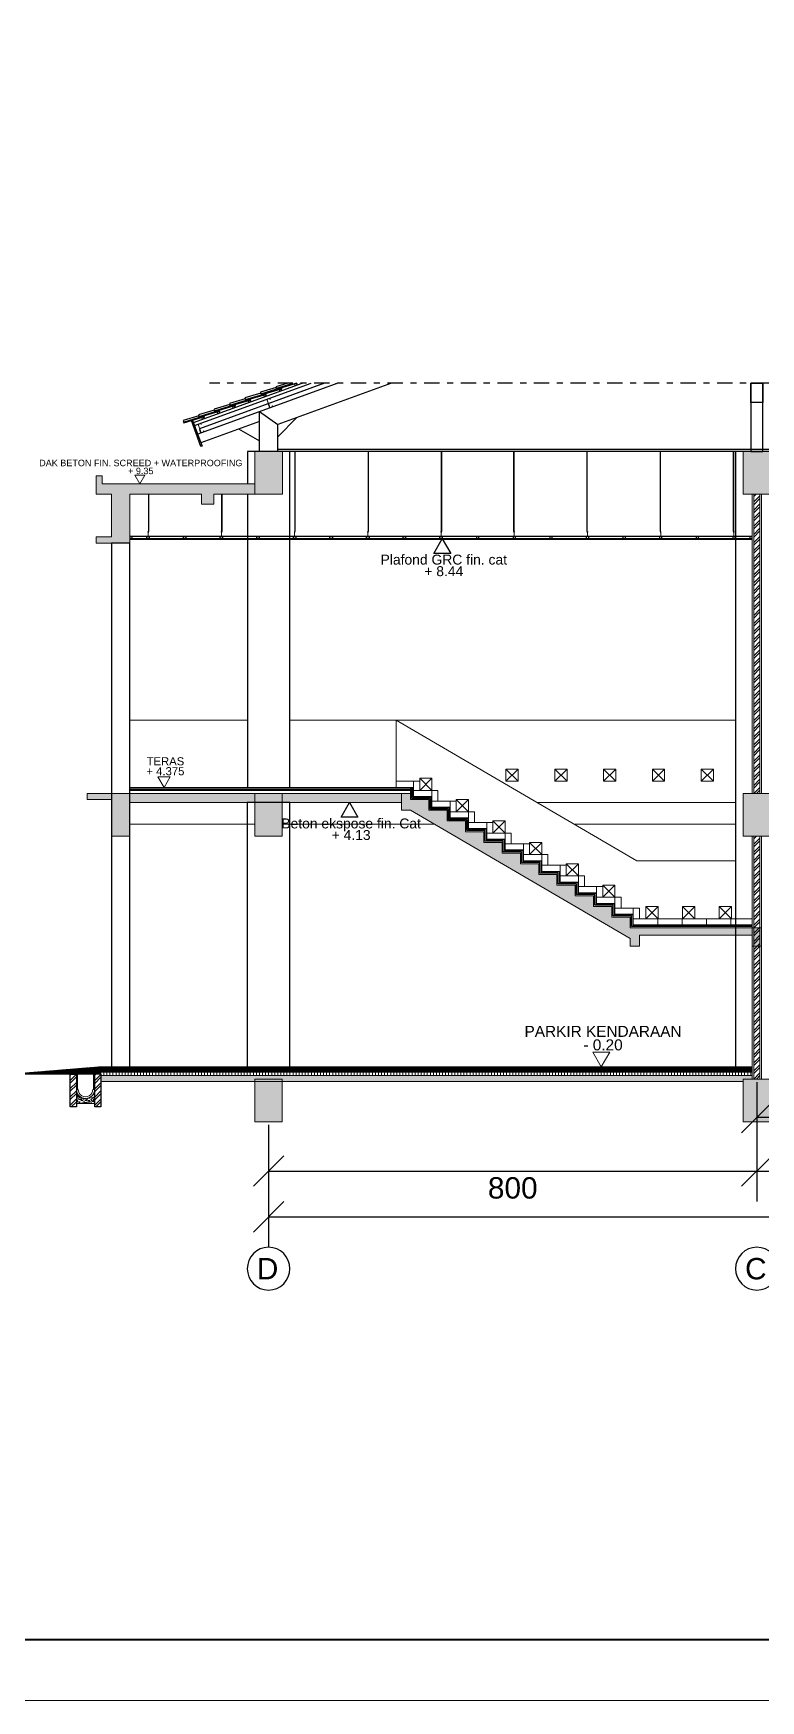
# Model space of a CAD drawing. Header units: inches. Extents: x 249 to 1192, y -18 to 440.
# Drawn here: x 691.68 to 703.59, y 170.49 to 197.79 of the extents above; entities that cross this region are included whole.
import ezdxf
from ezdxf.enums import TextEntityAlignment as Align

# ---------------------------------------------------------------- set-up
doc = ezdxf.new("R2010")
doc.units = ezdxf.units.IN
doc.header["$MEASUREMENT"] = 0
doc.linetypes.add('DASHDOT2', pattern=[0.5, 0.25, -0.125, 0, -0.125])
for name, color, linetype, lineweight in [('ARSIR BETON', 8, 'Continuous', 0), ('ARSIR KERAMIK', 66, 'Continuous', 25), ('ARSIR WARNA', 66, 'Continuous', 0), ('BALOK', 3, 'Continuous', 20), ('BESI', 201, 'Continuous', 0), ('DIMENSI', 85, 'Continuous', 20), ('DINDING', 6, 'Continuous', 0), ('DINDING2', 137, 'Continuous', 20), ('GRS KOP', 1, 'Continuous', 40), ('KOP', 7, 'Continuous', 20), ('LANTAI', 135, 'Continuous', 9), ('TEXT (KET. RUANG)', 7, 'Continuous', 5), ('TEXT (KETERANGAN)', 7, 'Continuous', 25)]:
    doc.layers.add(name, color=color, linetype=linetype, lineweight=lineweight)
for name, color, linetype in [('ARSIR DINDING', 64, 'Continuous'), ('ATAP', 123, 'Continuous'), ('KOLOM', 5, 'Continuous'), ('KUDA-KUDA', 165, 'Continuous'), ('PLAFOND', 42, 'Continuous'), ('SALURAN', 117, 'Continuous')]:
    doc.layers.add(name, color=color, linetype=linetype)
doc.styles.add('ARIAL', font='arial.ttf')
doc.styles.add('S', font='SIMPLEX', dxfattribs={"width": 1.1})
doc.styles.get("Standard").update_dxf_attribs({"font": 'arial.ttf'})
doc.linetypes.add('BATTING', pattern='A,0.0001,-0.1,[134,ltypeshp.shx,S=0.1,R=0,X=-0.1,Y=0],-0.2,[134,ltypeshp.shx,S=0.1,R=180,X=0.1,Y=0],-0.1', length=0.4001)
doc.dimstyles.new('UK. GDG PERTEMUAN', dxfattribs={"dimtxt": 0.5, "dimasz": 0.5, "dimexe": 0.5, "dimexo": 0.05, "dimgap": 0.1, "dimtad": 2, "dimdec": 0, "dimlfac": 100, "dimzin": 0, "dimdsep": 46, "dimtxsty": 'Standard', "dimblk": 'OBLIQUE', "dimcen": 0.09, "dimclrd": 8, "dimclre": 256, "dimclrt": 256, "dimadec": 0, "dimazin": 0, "dimtfac": 1, "dimtdec": 0, "dimtofl": 0, "dimtmove": 0, "dimatfit": 3, "dimldrblk": 'OBLIQUE', "dimfxl": 0, "dimtolj": 1, "dimtzin": 0, "dimarcsym": 0})
pattern_1 = [(45, (-2077.79585, -1195.78683), (-0.067351921, 0.067351921), []), (45, (-2077.750945, -1195.78683), (-0.067351921, 0.067351921), [])]

# ---------------------------------------------------------------- blocks, each defined once
blk = doc.blocks.new('KOP-ARS')
at = {"layer": 'GRS KOP'}
blk.add_line((1, 1), (83, 1), dxfattribs=at)
at = {"layer": 'KOP'}
blk.add_lwpolyline([(0, 0), (84, 0), (84, 55), (0, 55)], close=True, dxfattribs=at)
for tag, height, p in [('SUKMA', 0.2, (78, 9.9)), ('1:100', 0.25, (81.3, 5.5)), ('1:100', 0.25, (81.3, 4.9)), ('1:100', 0.25, (81.3, 4.3)), ('AR-01', 0.35, (78.15, 2.7)), ('10', 0.35, (81.3, 2.7)), ('2012', 0.35, (81.3, 1.7))]:
    blk.add_attdef(tag, text='', height=height, dxfattribs=at).set_placement(p, align=Align.MIDDLE)
for p in [(73.7, 5.325), (73.7, 4.725), (73.7, 4.125)]:
    blk.add_attdef('-', p, '', height=0.35, dxfattribs=at)
blk = doc.blocks.new('_Oblique')
at = {"color": 0, "linetype": 'ByBlock', "lineweight": -2}
blk.add_line((-0.5, -0.5), (0.5, 0.5), dxfattribs=at)
blk = doc.blocks.new('*D268')
at = {"layer": 'DEFPOINTS', "color": 0}
for p in [(695.532, 179.967), (703.532, 179.967), (703.532, 179.16)]:
    blk.add_point(p, dxfattribs=at)
at = {"layer": 'DIMENSI', "lineweight": -2}
for p, q in [((695.532, 179.917), (695.532, 178.66)), ((703.532, 179.917), (703.532, 178.66))]:
    blk.add_line(p, q, dxfattribs=at)
at = {"layer": 'DIMENSI', "color": 8, "lineweight": -2}
blk.add_line((695.532, 179.16), (703.532, 179.16), dxfattribs=at)
at = {"layer": 'DIMENSI', "color": 8, "lineweight": -2, "xscale": 0.5, "yscale": 0.5, "zscale": 0.5, "rotation": 180}
blk.add_blockref('_Oblique', (695.532, 179.16), dxfattribs=at)
at = {"layer": 'DIMENSI', "color": 8, "lineweight": -2, "xscale": 0.5, "yscale": 0.5, "zscale": 0.5}
blk.add_blockref('_Oblique', (703.532, 179.16), dxfattribs=at)
at = {"layer": 'DIMENSI', "insert": (699.532, 178.882), "char_height": 0.35, "attachment_point": 5}
blk.add_mtext('\\A1;800', dxfattribs=at)
blk = doc.blocks.new('*D269')
at = {"layer": 'DEFPOINTS', "color": 0}
for p in [(703.532, 179.967), (711.532, 179.967), (711.532, 179.16)]:
    blk.add_point(p, dxfattribs=at)
at = {"layer": 'DIMENSI', "lineweight": -2}
for p, q in [((703.532, 179.917), (703.532, 178.66)), ((711.532, 179.917), (711.532, 178.66))]:
    blk.add_line(p, q, dxfattribs=at)
at = {"layer": 'DIMENSI', "color": 8, "lineweight": -2}
blk.add_line((703.532, 179.16), (711.532, 179.16), dxfattribs=at)
at = {"layer": 'DIMENSI', "color": 8, "lineweight": -2, "xscale": 0.5, "yscale": 0.5, "zscale": 0.5, "rotation": 180}
blk.add_blockref('_Oblique', (703.532, 179.16), dxfattribs=at)
at = {"layer": 'DIMENSI', "color": 8, "lineweight": -2, "xscale": 0.5, "yscale": 0.5, "zscale": 0.5}
blk.add_blockref('_Oblique', (711.532, 179.16), dxfattribs=at)
at = {"layer": 'DIMENSI', "insert": (707.532, 178.882), "char_height": 0.35, "attachment_point": 5}
blk.add_mtext('\\A1;800', dxfattribs=at)
blk = doc.blocks.new('*D267')
at = {"layer": 'DEFPOINTS', "color": 0}
for p in [(695.532, 179.967), (719.532, 179.967), (719.532, 178.412)]:
    blk.add_point(p, dxfattribs=at)
at = {"layer": 'DIMENSI', "lineweight": -2}
for p, q in [((695.532, 179.917), (695.532, 177.912)), ((719.532, 179.917), (719.532, 177.912))]:
    blk.add_line(p, q, dxfattribs=at)
at = {"layer": 'DIMENSI', "color": 8, "lineweight": -2}
blk.add_line((695.532, 178.412), (719.532, 178.412), dxfattribs=at)
at = {"layer": 'DIMENSI', "color": 8, "lineweight": -2, "xscale": 0.5, "yscale": 0.5, "zscale": 0.5, "rotation": 180}
blk.add_blockref('_Oblique', (695.532, 178.412), dxfattribs=at)
at = {"layer": 'DIMENSI', "color": 8, "lineweight": -2, "xscale": 0.5, "yscale": 0.5, "zscale": 0.5}
blk.add_blockref('_Oblique', (719.532, 178.412), dxfattribs=at)
at = {"layer": 'DIMENSI', "insert": (707.532, 178.133), "char_height": 0.35, "attachment_point": 5}
blk.add_mtext('\\A1;2400', dxfattribs=at)
blk = doc.blocks.new('NAV')
blk.add_circle((0, -0.4), 0.35)
at = {"style": 'S', "width": 0.75, "flags": 4}
blk.add_attdef('AV', text='', height=0.3, dxfattribs=at).set_placement((0, -0.4), align=Align.MIDDLE)
blk = doc.blocks.new('PEIL LANTAI')
at = {"color": 1}
blk.add_lwpolyline([(2106.659, 1042.576), (2106.797, 1042.337), (2106.935, 1042.576)], close=True, dxfattribs=at)
for tag, p in [('RUANG', (2106.826, 1042.775)), ('ELEVASI', (2106.826, 1042.553))]:
    blk.add_attdef(tag, text='', height=0.181).set_placement(p, align=Align.BOTTOM_CENTER)
blk = doc.blocks.new('B1')
at = {"layer": 'ARSIR BETON'}
blk.add_hatch(color=256, dxfattribs=at).paths.add_polyline_path([(364.645, 149.933), (364.195, 149.933), (364.195, 149.233), (364.645, 149.233)])
at = {"layer": 'BALOK'}
blk.add_lwpolyline([(364.195, 149.933), (364.645, 149.933), (364.645, 149.233), (364.195, 149.233)], close=True, dxfattribs=at)
blk = doc.blocks.new('BAHAN')
at = {"layer": 'TEXT (KETERANGAN)', "color": 1}
blk.add_lwpolyline([(707.032, 209.695), (707.231, 209.349), (706.832, 209.349)], close=True, dxfattribs=at)
at = {"layer": 'TEXT (KETERANGAN)', "style": 'ARIAL'}
for tag, p in [('ELEVASI', (707.068, 208.738)), ('BAHAN', (707.068, 209.013))]:
    blk.add_attdef(tag, text='', height=0.236, dxfattribs=at).set_placement(p, align=Align.BOTTOM_CENTER)
blk = doc.blocks.new('ROOSTER')
at = {"layer": 'DINDING'}
blk.add_lwpolyline([(697.131, 206.281), (697.331, 206.281), (697.331, 206.481), (697.131, 206.481)], close=True, dxfattribs=at)
for points in [[(697.131, 206.281), (697.331, 206.481)], [(697.331, 206.281), (697.131, 206.481)]]:
    blk.add_lwpolyline(points, dxfattribs=at)
blk = doc.blocks.new('potongan dd')
h = blk.add_hatch()
h.set_pattern_fill('ANSI32', color=256, scale=0.01, style=0)
h.set_pattern_definition(pattern_1)
h.paths.add_polyline_path([(692.282, 180.747), (692.382, 180.747), (692.382, 180.212), (692.282, 180.212)])
h = blk.add_hatch()
h.set_pattern_fill('ANSI32', color=256, scale=0.01, style=0)
h.set_pattern_definition(pattern_1)
h.paths.add_polyline_path([(692.682, 180.747), (692.782, 180.747), (692.782, 180.212), (692.682, 180.212)])
at = {"layer": 'ARSIR BETON'}
for points in [[(692.957, 189.542), (692.707, 189.542), (692.707, 189.442), (693.257, 189.442), (693.257, 190.242), (694.432, 190.242), (694.432, 190.079), (694.632, 190.079), (694.632, 190.242), (695.307, 190.242), (695.307, 190.412), (692.807, 190.412), (692.807, 190.542), (692.707, 190.542), (692.707, 190.242), (692.957, 190.242)], [(692.957, 185.342), (692.557, 185.342), (692.557, 185.242), (692.957, 185.242)]]:
    blk.add_hatch(color=256, dxfattribs=at).paths.add_polyline_path(points)
h = blk.add_hatch(color=256, dxfattribs=at)
h.paths.add_polyline_path([(693.257, 185.192), (693.257, 185.342), (693.107, 185.342), (692.957, 185.342), (692.957, 184.642), (693.257, 184.642)])
h.paths.add_polyline_path([(695.307, 185.342), (693.257, 185.342), (693.257, 185.192), (695.307, 185.192)])
h.paths.add_polyline_path([(719.757, 185.192), (719.757, 185.342), (703.457, 185.342), (703.457, 185.192)])
h.paths.add_polyline_path([(697.707, 185.192), (697.707, 185.342), (695.757, 185.342), (695.757, 185.192)])
h = blk.add_hatch(color=256, dxfattribs=at)
h.paths.add_polyline_path([(703.182, 183.142), (701.457, 183.142), (701.457, 183.317), (701.157, 183.317), (701.157, 183.492), (700.857, 183.492), (700.857, 183.667), (700.557, 183.667), (700.557, 183.842), (700.257, 183.842), (700.257, 184.017), (699.957, 184.017), (699.957, 184.192), (699.657, 184.192), (699.657, 184.367), (699.357, 184.367), (699.357, 184.542), (699.057, 184.542), (699.057, 184.717), (698.757, 184.717), (698.757, 184.892), (698.457, 184.892), (698.457, 185.067), (698.157, 185.067), (698.157, 185.242), (697.857, 185.242), (697.857, 185.342), (697.707, 185.342), (697.707, 185.068), (697.857, 185.068), (701.457, 182.968), (701.457, 182.842), (701.607, 182.842), (701.607, 183.022), (703.182, 183.022)])
h.paths.add_polyline_path([(703.457, 183.142), (703.182, 183.142), (703.182, 183.022), (703.457, 183.022)])
h.paths.add_polyline_path([(703.582, 183.142), (703.482, 183.142), (703.482, 182.842), (703.582, 182.842)])
h.paths.add_polyline_path([(703.482, 183.142), (703.457, 183.142), (703.457, 182.842), (703.482, 182.842)])
h.paths.add_polyline_path([(703.607, 183.142), (703.582, 183.142), (703.582, 182.842), (703.607, 182.842)])
h = blk.add_hatch(dxfattribs=at)
h.set_pattern_fill('ANSI37', color=256, scale=0.05, style=0)
h.set_pattern_definition([(45, (690.8692147, 180.5971445), (-0.004419417, 0.004419417), []), (135, (690.8692147, 180.5971445), (-0.004419417, -0.004419417), [])])
h.paths.add_polyline_path([(691.325, 180.747), (692.282, 180.747), (692.279, 180.826)])
h.paths.add_polyline_path([(692.282, 180.747), (692.178, 180.747), (692.782, 180.747), (692.782, 180.867), (692.279, 180.826)])
h = blk.add_hatch(dxfattribs=at)
h.set_pattern_fill('ANSI37', color=256, scale=0.05, style=0)
h.set_pattern_definition([(45, (692.7816714, 180.7771445), (-0.0044194174, 0.0044194174), []), (135, (692.7816714, 180.7771445), (-0.0044194174, -0.0044194174), [])])
h.paths.add_polyline_path([(703.457, 180.857), (692.782, 180.857), (692.782, 180.777), (703.457, 180.777)])
h = blk.add_hatch(dxfattribs=at)
h.set_pattern_fill('_USER', color=256, scale=0.05, angle=90, style=0, pattern_type=0)
h.set_pattern_definition([(90, (692.78167, 180.727144), (-0.05, 3e-18), [])])
h.paths.add_polyline_path([(703.457, 180.777), (692.782, 180.777), (692.782, 180.727), (703.457, 180.727)])
at = {"layer": 'ARSIR DINDING'}
h = blk.add_hatch(dxfattribs=at)
h.set_pattern_fill('ANSI32', color=256, scale=0.25, style=0)
h.set_pattern_definition([(45, (703.48219, 185.34214), (-0.0662913, 0.0662913), []), (45, (703.52638, 185.34214), (-0.0662913, 0.0662913), [])])
h.paths.add_polyline_path([(703.482, 185.342), (703.582, 185.342), (703.582, 190.242), (703.482, 190.242)])
h = blk.add_hatch(dxfattribs=at)
h.set_pattern_fill('ANSI32', color=256, scale=0.25, style=0)
h.set_pattern_definition([(45, (703.48219, 180.66714), (-0.0662913, 0.0662913), []), (45, (703.52638, 180.66714), (-0.0662913, 0.0662913), [])])
h.paths.add_polyline_path([(703.582, 184.642), (703.482, 184.642), (703.482, 180.667), (703.582, 180.667)])
at = {"layer": 'ARSIR WARNA'}
h = blk.add_hatch(dxfattribs=at)
h.set_pattern_fill('AR-SAND', color=256, scale=0.025, style=0)
h.set_pattern_definition([(37.5, (692.78167, 180.627144), (-0.00157483, 0.0481706), [0, -0.038, 0, -0.0425, 0, -0.040625]), (7.5, (692.78167, 180.627144), (0.0442444, 0.07055365), [0, -0.0205, 0, -0.03425, 0, -0.013125]), (327.5, (692.75092, 180.627144), (0.07785355, 0.00014148), [0, -0.0125, 0, -0.045, 0, -0.05875]), (317.5, (692.75092, 180.627144), (0.07515317, 0.0219419), [0, -0.00625, 0, -0.0295, 0, -0.03375])])
h.paths.add_polyline_path([(703.457, 180.727), (692.782, 180.727), (692.782, 180.627), (695.307, 180.627), (695.307, 180.667), (695.757, 180.667), (695.757, 180.627), (703.307, 180.627), (703.307, 180.667), (703.457, 180.667)])
h = blk.add_hatch(dxfattribs=at)
h.set_pattern_fill('AR-SAND', color=256, scale=0.025, style=0)
h.set_pattern_definition([(37.5, (372.19218, 149.111113), (-0.001574834, 0.048170594), [0, -0.038, 0, -0.0425, 0, -0.040625]), (7.5, (372.19218, 149.11111), (0.044244418, 0.070553652), [0, -0.0205, 0, -0.03425, 0, -0.013125]), (327.5, (372.16143, 149.111113), (0.0778535465, 0.0001414763), [0, -0.0125, 0, -0.045, 0, -0.05875]), (317.5, (372.16143, 149.11111), (0.075153165, 0.021941889), [0, -0.00625, 0, -0.0295, 0, -0.03375])])
edge = h.paths.add_edge_path()
edge.add_arc((692.532, 180.498), 0.15, 186.9958, 353.0042)
edge.add_line((692.681, 180.48), (692.682, 180.48))
edge.add_line((692.682, 180.48), (692.682, 180.268))
edge.add_line((692.682, 180.268), (692.382, 180.268))
edge.add_line((692.382, 180.268), (692.382, 180.48))
edge.add_line((692.382, 180.48), (692.383, 180.48))
at = {"layer": 'DIMENSI'}
h = blk.add_hatch(dxfattribs=at)
h.set_pattern_fill('_USER', color=256, scale=0.4, angle=90, style=0, pattern_type=0)
h.set_pattern_definition([(90, (701.5072, 183.19214), (-0.4, 2e-17), [])])
h.paths.add_polyline_path([(703.182, 183.292), (701.607, 183.292), (701.507, 183.192), (703.182, 183.192)])
h.paths.add_polyline_path([(703.457, 183.292), (703.182, 183.292), (703.182, 183.192), (703.457, 183.192)])
at = {"linetype": 'DASHDOT2'}
blk.add_line((720.53, 192.062), (694.561, 192.062), dxfattribs=at)
for p, q in [((692.282, 180.747), (692.382, 180.747)), ((692.282, 180.212), (692.282, 180.747)), ((692.282, 180.747), (692.382, 180.747)), ((692.382, 180.747), (692.382, 180.212)), ((692.682, 180.212), (692.682, 180.747)), ((692.782, 180.747), (692.782, 180.212)), ((692.382, 180.212), (692.282, 180.212)), ((692.782, 180.212), (692.682, 180.212))]:
    blk.add_line(p, q)
at = {"lineweight": 0}
blk.add_lwpolyline([(692.282, 180.747), (692.382, 180.747), (692.382, 180.212), (692.282, 180.212)], close=True, dxfattribs=at)
at = {"layer": 'ARSIR KERAMIK', "linetype": 'BATTING', "ltscale": 0.05}
for points in [[(693.257, 185.412), (697.857, 185.412)], [(703.457, 183.162), (701.477, 183.162), (701.477, 183.337), (701.177, 183.337), (701.177, 183.512), (700.877, 183.512), (700.877, 183.687), (700.577, 183.687), (700.577, 183.862), (700.277, 183.862), (700.277, 184.037), (699.977, 184.037), (699.977, 184.212), (699.677, 184.212), (699.677, 184.387), (699.377, 184.387), (699.377, 184.562), (699.077, 184.562), (699.077, 184.737), (698.777, 184.737), (698.777, 184.912), (698.477, 184.912), (698.477, 185.087), (698.177, 185.087), (698.177, 185.262), (697.877, 185.262), (697.877, 185.432)]]:
    blk.add_lwpolyline(points, dxfattribs=at)
at = {"layer": 'ATAP'}
for p, q in [((695.405, 191.887), (695.74, 191.987)), ((695.659, 191.979), (695.934, 192.062)), ((694.644, 191.61), (694.979, 191.71)), ((694.898, 191.701), (695.233, 191.802)), ((695.151, 191.794), (695.487, 191.894)), ((694.137, 191.424), (694.472, 191.525)), ((694.391, 191.517), (694.726, 191.617))]:
    blk.add_line(p, q, dxfattribs=at)
for points in [[(694.301, 191.414), (696.08, 192.062)], [(694.318, 191.366), (696.229, 192.062)], [(695.656, 191.988), (695.398, 191.911), (695.409, 191.872), (695.735, 191.97), (695.738, 191.96), (695.747, 191.963), (695.74, 191.987)], [(695.847, 192.062), (695.651, 192.003), (695.663, 191.965), (695.989, 192.062), (695.991, 192.053), (696.001, 192.056), (695.999, 192.062)], [(695.748, 191.942), (695.733, 191.968), (695.705, 191.958), (695.711, 191.928)], [(695.915, 192.062), (695.916, 192.057), (695.931, 192.062)], [(696.002, 192.034), (695.987, 192.061), (695.958, 192.051), (695.964, 192.021)], [(694.895, 191.711), (694.637, 191.634), (694.648, 191.595), (694.974, 191.693), (694.977, 191.683), (694.987, 191.686), (694.979, 191.71)], [(695.149, 191.803), (694.891, 191.725), (694.902, 191.687), (695.228, 191.784), (695.231, 191.775), (695.24, 191.778), (695.233, 191.802)], [(694.981, 191.664), (694.966, 191.69), (694.938, 191.68), (694.943, 191.65)], [(695.402, 191.895), (695.144, 191.818), (695.156, 191.78), (695.482, 191.877), (695.484, 191.867), (695.494, 191.87), (695.487, 191.894)], [(695.241, 191.757), (695.226, 191.783), (695.198, 191.773), (695.204, 191.743)], [(695.495, 191.849), (695.48, 191.876), (695.451, 191.865), (695.457, 191.835)], [(694.388, 191.526), (694.13, 191.448), (694.141, 191.41), (694.467, 191.508), (694.47, 191.498), (694.48, 191.501), (694.472, 191.525)], [(694.287, 191.453), (694.389, 191.172), (694.442, 191.031), (694.422, 191.024), (694.268, 191.447)], [(694.642, 191.618), (694.383, 191.541), (694.395, 191.503), (694.721, 191.6), (694.724, 191.591), (694.733, 191.593), (694.726, 191.617)], [(694.48, 191.48), (694.465, 191.506), (694.437, 191.496), (694.443, 191.466)], [(694.734, 191.572), (694.719, 191.599), (694.691, 191.588), (694.696, 191.559)]]:
    blk.add_lwpolyline(points, dxfattribs=at)
blk.add_lwpolyline([(719.381, 190.942), (695.681, 190.942), (695.681, 190.982), (719.381, 190.982)], close=True, dxfattribs=at)
at = {"layer": 'BALOK'}
blk.add_lwpolyline([(693.257, 190.242), (694.432, 190.242), (694.432, 190.079), (694.632, 190.079), (694.632, 190.242), (695.307, 190.242), (695.307, 190.412), (692.807, 190.412), (692.807, 190.542), (692.707, 190.542), (692.707, 190.242), (692.957, 190.242), (692.957, 189.542), (692.707, 189.542), (692.707, 189.442), (693.257, 189.442)], close=True, dxfattribs=at)
for points in [[(697.857, 185.342), (697.707, 185.342), (697.707, 185.068), (697.857, 185.068), (701.457, 182.968), (701.457, 182.842), (701.607, 182.842), (701.607, 183.022), (703.457, 183.022), (703.457, 182.842), (703.607, 182.842)], [(703.607, 183.142), (701.457, 183.142), (701.457, 183.317), (701.157, 183.317), (701.157, 183.492), (700.857, 183.492), (700.857, 183.667), (700.557, 183.667), (700.557, 183.842), (700.257, 183.842), (700.257, 184.017), (699.957, 184.017), (699.957, 184.192), (699.657, 184.192), (699.657, 184.367), (699.357, 184.367), (699.357, 184.542), (699.057, 184.542), (699.057, 184.717), (698.757, 184.717), (698.757, 184.892), (698.457, 184.892), (698.457, 185.067), (698.157, 185.067), (698.157, 185.242), (697.857, 185.242), (697.857, 185.432)], [(697.857, 185.342), (693.257, 185.342), (693.107, 185.342), (692.957, 185.342), (692.557, 185.342), (692.557, 185.242), (692.957, 185.242), (692.957, 184.642), (693.257, 184.642), (693.257, 185.192), (697.707, 185.192)], [(719.757, 185.342), (703.457, 185.342)], [(693.257, 184.842), (695.307, 184.842)], [(695.757, 184.842), (698.245, 184.842)], [(700.535, 184.842), (703.182, 184.842)]]:
    blk.add_lwpolyline(points, dxfattribs=at)
at = {"layer": 'BESI'}
for p, q in [((696.429, 192.062), (694.401, 191.321)), ((696.452, 192.062), (694.404, 191.313))]:
    blk.add_line(p, q, dxfattribs=at)
at = {"layer": 'BESI', "ltscale": 0.1}
for p, q in [((695.961, 189.629), (695.961, 190.942)), ((695.961, 189.629), (695.961, 190.942)), ((695.963, 189.63), (695.963, 190.942)), ((695.963, 189.63), (695.963, 190.942)), ((695.968, 190.942), (695.968, 189.632)), ((695.968, 190.942), (695.968, 189.633)), ((695.968, 190.942), (695.968, 189.632)), ((695.968, 190.942), (695.968, 189.633)), ((697.161, 189.629), (697.161, 190.942)), ((697.161, 189.629), (697.161, 190.942)), ((697.163, 189.63), (697.163, 190.942)), ((697.163, 189.63), (697.163, 190.942)), ((697.168, 190.942), (697.168, 189.632)), ((697.168, 190.942), (697.168, 189.633)), ((697.168, 190.942), (697.168, 189.632)), ((697.168, 190.942), (697.168, 189.633)), ((698.361, 189.629), (698.361, 190.942)), ((698.361, 189.629), (698.361, 190.942)), ((698.363, 189.63), (698.363, 190.942)), ((698.363, 189.63), (698.363, 190.942)), ((698.368, 190.942), (698.368, 189.632)), ((698.368, 190.942), (698.368, 189.633)), ((698.368, 190.942), (698.368, 189.632)), ((698.368, 190.942), (698.368, 189.633)), ((699.546, 190.942), (699.546, 189.632)), ((699.546, 190.942), (699.546, 189.633)), ((699.546, 190.942), (699.546, 189.632)), ((699.546, 190.942), (699.546, 189.633)), ((699.551, 189.63), (699.551, 190.942)), ((699.551, 189.63), (699.551, 190.942)), ((699.553, 189.629), (699.553, 190.942)), ((699.553, 189.629), (699.553, 190.942)), ((700.746, 190.942), (700.746, 189.632)), ((700.746, 190.942), (700.746, 189.633)), ((700.746, 190.942), (700.746, 189.632)), ((700.746, 190.942), (700.746, 189.633)), ((700.751, 189.63), (700.751, 190.942)), ((700.751, 189.63), (700.751, 190.942)), ((700.753, 189.629), (700.753, 190.942)), ((700.753, 189.629), (700.753, 190.942)), ((701.946, 190.942), (701.946, 189.632)), ((701.946, 190.942), (701.946, 189.633)), ((701.946, 190.942), (701.946, 189.632)), ((701.946, 190.942), (701.946, 189.633)), ((701.951, 189.63), (701.951, 190.942)), ((701.951, 189.63), (701.951, 190.942)), ((701.953, 189.629), (701.953, 190.942)), ((701.953, 189.629), (701.953, 190.942)), ((703.146, 190.942), (703.146, 189.632)), ((703.146, 190.942), (703.146, 189.633)), ((703.146, 190.942), (703.146, 189.632)), ((703.146, 190.942), (703.146, 189.633)), ((703.151, 189.63), (703.151, 190.942)), ((703.151, 189.63), (703.151, 190.942)), ((703.153, 189.629), (703.153, 190.942)), ((703.153, 189.629), (703.153, 190.942)), ((693.561, 189.629), (693.561, 190.242)), ((693.561, 189.629), (693.561, 190.242)), ((693.563, 189.63), (693.563, 190.242)), ((693.563, 189.63), (693.563, 190.242)), ((693.568, 190.242), (693.568, 189.632)), ((693.568, 190.242), (693.568, 189.633)), ((693.568, 190.242), (693.568, 189.632)), ((693.568, 190.242), (693.568, 189.633)), ((694.761, 189.629), (694.761, 190.242)), ((694.761, 189.629), (694.761, 190.242)), ((694.763, 189.63), (694.763, 190.242)), ((694.763, 189.63), (694.763, 190.242)), ((694.768, 190.242), (694.768, 189.632)), ((694.768, 190.242), (694.768, 189.633)), ((694.768, 190.242), (694.768, 189.632)), ((694.768, 190.242), (694.768, 189.633)), ((693.557, 189.627), (693.549, 189.627)), ((693.549, 189.627), (693.549, 189.626)), ((693.557, 189.626), (693.549, 189.626)), ((693.568, 189.633), (693.557, 189.627)), ((693.568, 189.632), (693.557, 189.626)), ((693.561, 189.614), (693.561, 189.628)), ((693.563, 189.614), (693.561, 189.614)), ((693.563, 189.614), (693.561, 189.614)), ((693.563, 189.614), (693.561, 189.614)), ((693.563, 189.614), (693.561, 189.614)), ((693.563, 189.614), (693.563, 189.629)), ((694.757, 189.627), (694.749, 189.627)), ((694.749, 189.627), (694.749, 189.626)), ((694.757, 189.626), (694.749, 189.626)), ((694.768, 189.633), (694.757, 189.627)), ((694.768, 189.632), (694.757, 189.626)), ((694.761, 189.614), (694.761, 189.628)), ((694.763, 189.614), (694.761, 189.614)), ((694.763, 189.614), (694.761, 189.614)), ((694.763, 189.614), (694.761, 189.614)), ((694.763, 189.614), (694.761, 189.614)), ((694.763, 189.614), (694.763, 189.629)), ((695.957, 189.627), (695.949, 189.627)), ((695.949, 189.627), (695.949, 189.626)), ((695.957, 189.626), (695.949, 189.626)), ((695.968, 189.633), (695.957, 189.627)), ((695.968, 189.632), (695.957, 189.626)), ((695.961, 189.614), (695.961, 189.628)), ((695.963, 189.614), (695.961, 189.614)), ((695.963, 189.614), (695.961, 189.614)), ((695.963, 189.614), (695.961, 189.614)), ((695.963, 189.614), (695.961, 189.614)), ((695.963, 189.614), (695.963, 189.629)), ((697.157, 189.627), (697.149, 189.627)), ((697.149, 189.627), (697.149, 189.626)), ((697.157, 189.626), (697.149, 189.626)), ((697.168, 189.633), (697.157, 189.627)), ((697.168, 189.632), (697.157, 189.626)), ((697.161, 189.614), (697.161, 189.628)), ((697.163, 189.614), (697.161, 189.614)), ((697.163, 189.614), (697.161, 189.614)), ((697.163, 189.614), (697.161, 189.614)), ((697.163, 189.614), (697.161, 189.614)), ((697.163, 189.614), (697.163, 189.629)), ((698.357, 189.627), (698.349, 189.627)), ((698.349, 189.627), (698.349, 189.626)), ((698.357, 189.626), (698.349, 189.626)), ((698.368, 189.633), (698.357, 189.627)), ((698.368, 189.632), (698.357, 189.626)), ((698.361, 189.614), (698.361, 189.628)), ((698.363, 189.614), (698.361, 189.614)), ((698.363, 189.614), (698.361, 189.614)), ((698.363, 189.614), (698.361, 189.614)), ((698.363, 189.614), (698.361, 189.614)), ((698.363, 189.614), (698.363, 189.629)), ((699.546, 189.633), (699.557, 189.627)), ((699.546, 189.632), (699.557, 189.626)), ((699.551, 189.614), (699.551, 189.629)), ((699.551, 189.614), (699.553, 189.614)), ((699.551, 189.614), (699.553, 189.614)), ((699.551, 189.614), (699.553, 189.614)), ((699.551, 189.614), (699.553, 189.614)), ((699.553, 189.614), (699.553, 189.628)), ((699.557, 189.627), (699.565, 189.627)), ((699.557, 189.626), (699.565, 189.626)), ((699.565, 189.627), (699.565, 189.626)), ((700.746, 189.633), (700.757, 189.627)), ((700.746, 189.632), (700.757, 189.626)), ((700.751, 189.614), (700.751, 189.629)), ((700.751, 189.614), (700.753, 189.614)), ((700.751, 189.614), (700.753, 189.614)), ((700.751, 189.614), (700.753, 189.614)), ((700.751, 189.614), (700.753, 189.614)), ((700.753, 189.614), (700.753, 189.628)), ((700.757, 189.627), (700.765, 189.627)), ((700.757, 189.626), (700.765, 189.626)), ((700.765, 189.627), (700.765, 189.626)), ((701.946, 189.633), (701.957, 189.627)), ((701.946, 189.632), (701.957, 189.626)), ((701.951, 189.614), (701.951, 189.629)), ((701.951, 189.614), (701.953, 189.614)), ((701.951, 189.614), (701.953, 189.614)), ((701.951, 189.614), (701.953, 189.614)), ((701.951, 189.614), (701.953, 189.614)), ((701.953, 189.614), (701.953, 189.628)), ((701.957, 189.627), (701.965, 189.627)), ((701.957, 189.626), (701.965, 189.626)), ((701.965, 189.627), (701.965, 189.626)), ((703.146, 189.633), (703.157, 189.627)), ((703.146, 189.632), (703.157, 189.626)), ((703.151, 189.614), (703.151, 189.629)), ((703.151, 189.614), (703.153, 189.614)), ((703.151, 189.614), (703.153, 189.614)), ((703.151, 189.614), (703.153, 189.614)), ((703.151, 189.614), (703.153, 189.614)), ((703.153, 189.614), (703.153, 189.628)), ((703.157, 189.627), (703.165, 189.627)), ((703.157, 189.626), (703.165, 189.626)), ((703.165, 189.627), (703.165, 189.626))]:
    blk.add_line(p, q, dxfattribs=at)
at = {"layer": 'BESI'}
blk.add_lwpolyline([(696.65, 192.062), (696.626, 192.053, 0.414214), (696.624, 192.049), (696.625, 192.046), (696.668, 192.062)], format="xyb", dxfattribs=at)
for points in [[(695.533, 191.713), (695.53, 191.712, 0.414214), (695.528, 191.708), (695.545, 191.663, -0.414214), (695.543, 191.659), (695.498, 191.642, 0.414214), (695.496, 191.639), (695.497, 191.636), (695.554, 191.656)], [(694.405, 191.302), (694.403, 191.301, 0.414214), (694.401, 191.297), (694.417, 191.252, -0.414214), (694.416, 191.248), (694.37, 191.232, 0.414214), (694.369, 191.228), (694.37, 191.225), (694.426, 191.246)]]:
    blk.add_lwpolyline(points, format="xyb", close=True, dxfattribs=at)
for points in [[(695.556, 191.796), (695.549, 191.814), (695.502, 191.797), (695.554, 191.656), (695.601, 191.673), (695.594, 191.692), (695.592, 191.691), (695.598, 191.675), (695.555, 191.659), (695.505, 191.796), (695.548, 191.811), (695.554, 191.795)], [(694.428, 191.385), (694.422, 191.404), (694.375, 191.387), (694.426, 191.246), (694.473, 191.263), (694.466, 191.282), (694.464, 191.281), (694.47, 191.264), (694.427, 191.249), (694.377, 191.385), (694.42, 191.401), (694.426, 191.384)]]:
    blk.add_lwpolyline(points, close=True, dxfattribs=at)
at = {"layer": 'BESI', "ltscale": 0.1}
for points in [[(693.557, 189.626), (693.557, 189.552), (693.557, 189.552), (693.557, 189.626)], [(694.757, 189.626), (694.757, 189.552), (694.757, 189.552), (694.757, 189.626)], [(695.957, 189.626), (695.957, 189.552), (695.957, 189.552), (695.957, 189.626)], [(697.157, 189.626), (697.157, 189.552), (697.157, 189.552), (697.157, 189.626)], [(698.357, 189.626), (698.357, 189.552), (698.357, 189.552), (698.357, 189.626)], [(699.557, 189.626), (699.557, 189.552), (699.557, 189.552), (699.557, 189.626)], [(700.757, 189.626), (700.757, 189.552), (700.757, 189.552), (700.757, 189.626)], [(701.957, 189.626), (701.957, 189.552), (701.957, 189.552), (701.957, 189.626)], [(703.157, 189.626), (703.157, 189.552), (703.157, 189.552), (703.157, 189.626)]]:
    blk.add_lwpolyline(points, dxfattribs=at)
at = {"layer": 'DIMENSI'}
for points in [[(703.457, 183.292), (701.607, 183.292), (701.607, 183.467), (701.307, 183.467), (701.307, 183.642), (701.007, 183.642), (701.007, 183.817), (700.707, 183.817), (700.707, 183.992), (700.407, 183.992), (700.407, 184.167), (700.107, 184.167), (700.107, 184.342), (699.807, 184.342), (699.807, 184.517), (699.507, 184.517), (699.507, 184.692), (699.207, 184.692), (699.207, 184.867), (698.907, 184.867), (698.907, 185.042), (698.607, 185.042), (698.607, 185.217), (698.307, 185.217), (698.307, 185.392), (698.007, 185.392), (698.007, 185.542), (697.621, 185.542)], [(703.457, 183.182), (701.497, 183.182), (701.497, 183.357), (701.197, 183.357), (701.197, 183.532), (700.897, 183.532), (700.897, 183.707), (700.597, 183.707), (700.597, 183.882), (700.297, 183.882), (700.297, 184.057), (699.997, 184.057), (699.997, 184.232), (699.697, 184.232), (699.697, 184.407), (699.397, 184.407), (699.397, 184.582), (699.097, 184.582), (699.097, 184.757), (698.797, 184.757), (698.797, 184.932), (698.497, 184.932), (698.497, 185.107), (698.197, 185.107), (698.197, 185.282), (697.897, 185.282), (697.897, 185.432)], [(697.907, 185.442), (697.907, 185.542)], [(703.457, 183.192), (701.507, 183.192), (701.507, 183.367), (701.207, 183.367), (701.207, 183.542), (700.907, 183.542), (700.907, 183.717), (700.607, 183.717), (700.607, 183.892), (700.307, 183.892), (700.307, 184.067), (700.007, 184.067), (700.007, 184.242), (699.707, 184.242), (699.707, 184.417), (699.407, 184.417), (699.407, 184.592), (699.107, 184.592), (699.107, 184.767), (698.807, 184.767), (698.807, 184.942), (698.507, 184.942), (698.507, 185.117), (698.207, 185.117), (698.207, 185.292), (697.907, 185.292), (697.907, 185.442)], [(698.007, 185.392), (697.907, 185.392)], [(698.207, 185.292), (698.207, 185.392)], [(698.307, 185.217), (698.207, 185.217)], [(698.507, 185.117), (698.507, 185.217)], [(698.607, 185.042), (698.507, 185.042)], [(698.807, 184.942), (698.807, 185.042)], [(698.907, 184.867), (698.807, 184.867)], [(699.107, 184.767), (699.107, 184.867)], [(699.207, 184.692), (699.107, 184.692)], [(699.407, 184.592), (699.407, 184.692)], [(699.507, 184.517), (699.407, 184.517)], [(699.707, 184.417), (699.707, 184.517)], [(699.807, 184.342), (699.707, 184.342)], [(700.007, 184.242), (700.007, 184.342)], [(700.107, 184.167), (700.007, 184.167)], [(700.307, 184.067), (700.307, 184.167)], [(700.407, 183.992), (700.307, 183.992)], [(700.607, 183.892), (700.607, 183.992)], [(700.707, 183.817), (700.607, 183.817)], [(700.907, 183.717), (700.907, 183.817)], [(701.007, 183.642), (700.907, 183.642)], [(701.207, 183.542), (701.207, 183.642)], [(701.307, 183.467), (701.207, 183.467)], [(701.507, 183.367), (701.507, 183.467)], [(701.607, 183.292), (701.507, 183.292)]]:
    blk.add_lwpolyline(points, dxfattribs=at)
at = {"layer": 'DINDING'}
for q in [(697.621, 186.542), (703.182, 184.242)]:
    blk.add_line((701.564, 184.242), q, dxfattribs=at)
for points in [[(703.457, 185.342), (703.607, 185.342), (703.607, 190.242), (703.457, 190.242)], [(703.457, 180.667), (703.607, 180.667), (703.607, 184.642), (703.457, 184.642)], [(692.282, 180.747), (692.382, 180.747), (692.382, 180.212), (692.282, 180.212)], [(692.682, 180.747), (692.782, 180.747), (692.782, 180.212), (692.682, 180.212)]]:
    blk.add_lwpolyline(points, close=True, dxfattribs=at)
for points in [[(693.257, 185.442), (693.257, 186.542), (695.183, 186.542)], [(695.882, 186.542), (703.182, 186.542)], [(697.621, 185.442), (697.621, 186.542)], [(699.935, 185.192), (703.182, 185.192)], [(692.282, 180.747), (692.782, 180.747)]]:
    blk.add_lwpolyline(points, dxfattribs=at)
at = {"layer": 'DINDING2'}
for points in [[(703.482, 185.342), (703.582, 185.342), (703.582, 190.242), (703.482, 190.242)], [(703.582, 184.642), (703.482, 184.642), (703.482, 180.667), (703.582, 180.667)]]:
    blk.add_lwpolyline(points, close=True, dxfattribs=at)
at = {"layer": 'KOLOM'}
for points in [[(695.882, 189.042), (695.882, 190.942), (695.183, 190.942), (695.183, 190.412)], [(703.882, 185.462), (703.882, 190.942), (703.182, 190.942), (703.182, 185.192)], [(695.183, 190.242), (695.183, 189.042)], [(695.183, 189.042), (695.183, 185.442), (695.882, 185.442), (695.882, 189.042)], [(695.882, 180.867), (695.882, 185.192), (695.182, 185.192), (695.182, 180.867)], [(703.182, 185.192), (703.182, 184.242)], [(703.182, 184.242), (703.182, 180.867), (703.457, 180.867)]]:
    blk.add_lwpolyline(points, dxfattribs=at)
blk.add_lwpolyline([(692.957, 180.867), (693.257, 180.867), (693.257, 189.442), (692.957, 189.442)], close=True, dxfattribs=at)
at = {"layer": 'KUDA-KUDA'}
for points in [[(696.668, 192.062), (694.37, 191.225)], [(697.545, 192.062), (695.681, 191.384)], [(695.381, 191.434), (694.421, 191.084)], [(695.381, 190.942), (695.381, 191.594)], [(695.381, 191.594), (695.681, 191.384)], [(695.681, 191.184), (695.996, 191.498)], [(695.681, 190.942), (695.681, 191.384)], [(695.389, 191.11), (695.042, 191.31)]]:
    blk.add_lwpolyline(points, dxfattribs=at)
for points in [[(703.432, 190.942), (703.632, 190.942), (703.632, 192.062), (703.432, 192.062)], [(703.432, 192.062), (703.632, 192.062), (703.632, 191.743), (703.432, 191.743)]]:
    blk.add_lwpolyline(points, close=True, dxfattribs=at)
at = {"layer": 'LANTAI'}
for points in [[(693.257, 185.442), (697.907, 185.442)], [(693.257, 185.432), (697.907, 185.432)], [(693.257, 185.392), (697.857, 185.392)], [(686.982, 180.747), (692.282, 180.747)], [(691.325, 180.747), (692.782, 180.867)], [(692.178, 180.747), (692.782, 180.747)], [(692.782, 180.867), (703.457, 180.867)], [(692.782, 180.867), (692.782, 180.627)], [(692.782, 180.857), (703.457, 180.857)], [(692.782, 180.857), (703.457, 180.857)], [(703.457, 180.777), (692.782, 180.777), (692.782, 180.857), (703.457, 180.857)], [(692.782, 180.777), (703.457, 180.777)], [(692.782, 180.727), (703.457, 180.727)], [(692.782, 180.627), (703.307, 180.627)]]:
    blk.add_lwpolyline(points, dxfattribs=at)
at = {"layer": 'PLAFOND'}
for points in [[(703.457, 189.552), (693.257, 189.552)], [(703.457, 189.512), (693.257, 189.512)], [(703.457, 189.502), (693.257, 189.502)]]:
    blk.add_lwpolyline(points, dxfattribs=at)
for points in [[(693.257, 189.512), (693.297, 189.512), (693.297, 189.552), (693.257, 189.552)], [(693.577, 189.512), (693.537, 189.512), (693.537, 189.552), (693.577, 189.552)], [(694.177, 189.512), (694.137, 189.512), (694.137, 189.552), (694.177, 189.552)], [(694.777, 189.512), (694.737, 189.512), (694.737, 189.552), (694.777, 189.552)], [(695.377, 189.512), (695.337, 189.512), (695.337, 189.552), (695.377, 189.552)], [(695.977, 189.512), (695.937, 189.512), (695.937, 189.552), (695.977, 189.552)], [(696.577, 189.512), (696.537, 189.512), (696.537, 189.552), (696.577, 189.552)], [(697.177, 189.512), (697.137, 189.512), (697.137, 189.552), (697.177, 189.552)], [(697.777, 189.512), (697.737, 189.512), (697.737, 189.552), (697.777, 189.552)], [(698.377, 189.512), (698.337, 189.512), (698.337, 189.552), (698.377, 189.552)], [(698.937, 189.512), (698.977, 189.512), (698.977, 189.552), (698.937, 189.552)], [(699.537, 189.512), (699.577, 189.512), (699.577, 189.552), (699.537, 189.552)], [(700.137, 189.512), (700.177, 189.512), (700.177, 189.552), (700.137, 189.552)], [(700.737, 189.512), (700.777, 189.512), (700.777, 189.552), (700.737, 189.552)], [(701.337, 189.512), (701.377, 189.512), (701.377, 189.552), (701.337, 189.552)], [(701.937, 189.512), (701.977, 189.512), (701.977, 189.552), (701.937, 189.552)], [(702.537, 189.512), (702.577, 189.512), (702.577, 189.552), (702.537, 189.552)], [(703.137, 189.512), (703.177, 189.512), (703.177, 189.552), (703.137, 189.552)], [(703.417, 189.512), (703.457, 189.512), (703.457, 189.552), (703.417, 189.552)]]:
    blk.add_lwpolyline(points, close=True, dxfattribs=at)
at = {"layer": 'SALURAN'}
blk.add_line((692.412, 180.497), (692.382, 180.497), dxfattribs=at)
at = {"layer": 'SALURAN', "lineweight": 0}
for p, q in [((692.412, 180.497), (692.382, 180.497)), ((692.652, 180.497), (692.682, 180.497)), ((692.682, 180.267), (692.382, 180.267))]:
    blk.add_line(p, q, dxfattribs=at)
for points in [[(692.402, 180.497), (692.402, 180.747), (692.262, 180.747)], [(692.662, 180.497), (692.662, 180.747), (692.782, 180.747)]]:
    blk.add_lwpolyline(points, dxfattribs=at)
for centre, radius, start, end in [((692.532, 180.498), 0.15, 180.2854, 359.7146), ((692.532, 180.496), 0.12, 179.3445, 0.6555)]:
    blk.add_arc(centre, radius, start, end, dxfattribs=at)
for p in [(331.112, 41.009), (339.111, 41.009), (331.111, 35.409), (339.111, 35.409), (331.111, 30.734), (339.111, 30.734)]:
    blk.add_blockref('B1', p)
at = {"layer": 'DIMENSI', "xscale": 0.6897248955102668, "yscale": 0.6897248955102668, "zscale": 0.6897248955102668}
for p, values in [((210.72, 44.88), {'ELEVASI': '+ 8.44', 'BAHAN': 'Plafond GRC fin. cat'}), ((209.201, 40.56), {'ELEVASI': '+ 4.13', 'BAHAN': 'Beton ekspose fin. Cat'})]:
    blk.add_blockref('BAHAN', p, dxfattribs=at).add_auto_attribs(values)
at = {"layer": 'DINDING'}
for p in [(2.29, -20.739), (3.09, -20.739), (3.89, -20.739), (4.69, -20.739), (5.49, -20.739), (0.876, -20.889), (1.476, -21.239), (2.076, -21.589), (2.676, -21.939), (3.276, -22.289), (3.876, -22.639), (4.583, -22.989), (5.183, -22.989), (5.783, -22.989)]:
    blk.add_blockref('ROOSTER', p, dxfattribs=at)
at = {"layer": 'TEXT (KET. RUANG)'}
for p, xscale, yscale, zscale, values in [((-541.433, -420.531), 0.5861283207549827, 0.5861283207549827, 0.5861283207549827, {'ELEVASI': '+ 9.35', 'RUANG': 'DAK BETON FIN. SCREED + WATERPROOFING'}), ((-848.562, -577.65), 0.7320977708524686, 0.7320977708524686, 0.7320977708524686, {'ELEVASI': '+ 4.375', 'RUANG': 'TERAS'}), ((-1396.448, -856.836), 0.9955542406471944, 0.9955542406471944, 0.9955542406471944, {'ELEVASI': '- 0.20', 'RUANG': 'PARKIR KENDARAAN'})]:
    blk.add_blockref('PEIL LANTAI', p, dxfattribs=dict(at, xscale=xscale, yscale=yscale, zscale=zscale)).add_auto_attribs(values)
blk = doc.blocks.new('*D294')
at = {"layer": 'DEFPOINTS', "color": 0}
for p in [(703.532, 180.667), (709.307, 180.627), (703.532, 180.037)]:
    blk.add_point(p, dxfattribs=at)
at = {"layer": 'DIMENSI', "lineweight": -2}
for p, q in [((703.532, 180.617), (703.532, 179.537)), ((709.307, 180.577), (709.307, 179.537))]:
    blk.add_line(p, q, dxfattribs=at)
at = {"layer": 'DIMENSI', "color": 8, "lineweight": -2}
blk.add_line((709.307, 180.037), (703.532, 180.037), dxfattribs=at)
at = {"layer": 'DIMENSI', "color": 8, "lineweight": -2, "xscale": 0.5, "yscale": 0.5, "zscale": 0.5, "rotation": 180}
blk.add_blockref('_Oblique', (703.532, 180.037), dxfattribs=at)
at = {"layer": 'DIMENSI', "color": 8, "lineweight": -2, "xscale": 0.5, "yscale": 0.5, "zscale": 0.5}
blk.add_blockref('_Oblique', (709.307, 180.037), dxfattribs=at)
at = {"layer": 'DIMENSI', "insert": (706.42, 179.759), "char_height": 0.35, "attachment_point": 5}
blk.add_mtext('\\A1;577.5', dxfattribs=at)

msp = doc.modelspace()

# ---------------------------------------------------------------- hatches: boundary and pattern name
at = {"layer": 'ARSIR BETON'}
h = msp.add_hatch(color=256, dxfattribs=at)
edge = h.paths.add_edge_path()
edge.add_line((697.8572, 185.3421), (697.7072, 185.3421))
edge.add_line((697.7072, 185.3421), (697.7072, 185.0685))
edge.add_line((697.7072, 185.0685), (697.8572, 185.0685))
edge.add_line((697.8572, 185.0685), (701.4572, 182.9685))
edge.add_line((701.4572, 182.9685), (701.4572, 182.8421))
edge.add_line((701.4572, 182.8421), (701.6072, 182.8421))
edge.add_line((701.6072, 182.8421), (701.6072, 183.0221))
edge.add_line((701.6072, 183.0221), (703.4572, 183.0221))
edge.add_line((703.4572, 183.0221), (703.4572, 182.8421))
edge.add_line((703.4572, 182.8421), (703.6072, 182.8421))
edge.add_line((703.6072, 182.8421), (703.6072, 183.1421))
edge.add_line((703.6072, 183.1421), (701.4572, 183.1421))
edge.add_line((701.4572, 183.1421), (701.4572, 183.3171))
edge.add_line((701.4572, 183.3171), (701.1572, 183.3171))
edge.add_line((701.1572, 183.3171), (701.1572, 183.4921))
edge.add_line((701.1572, 183.4921), (700.8572, 183.4921))
edge.add_line((700.8572, 183.4921), (700.8572, 183.6671))
edge.add_line((700.8572, 183.6671), (700.5572, 183.6671))
edge.add_line((700.5572, 183.6671), (700.5572, 183.8421))
edge.add_line((700.5572, 183.8421), (700.2572, 183.8421))
edge.add_line((700.2572, 183.8421), (700.2572, 184.0171))
edge.add_line((700.2572, 184.0171), (699.9572, 184.0171))
edge.add_line((699.9572, 184.0171), (699.9572, 184.1921))
edge.add_line((699.9572, 184.1921), (699.6572, 184.1921))
edge.add_line((699.6572, 184.1921), (699.6572, 184.3671))
edge.add_line((699.6572, 184.3671), (699.3572, 184.3671))
edge.add_line((699.3572, 184.3671), (699.3572, 184.5421))
edge.add_line((699.3572, 184.5421), (699.0572, 184.5421))
edge.add_line((699.0572, 184.5421), (699.0572, 184.7171))
edge.add_line((699.0572, 184.7171), (698.7572, 184.7171))
edge.add_line((698.7572, 184.7171), (698.7572, 184.8921))
edge.add_line((698.7572, 184.8921), (698.4572, 184.8921))
edge.add_line((698.4572, 184.8921), (698.4572, 185.0671))
edge.add_line((698.4572, 185.0671), (698.1572, 185.0671))
edge.add_line((698.1572, 185.0671), (698.1572, 185.2421))
edge.add_line((698.1572, 185.2421), (697.8572, 185.2421))
edge.add_line((697.8572, 185.2421), (697.8572, 185.4321))
at = {"layer": 'DINDING'}
h = msp.add_hatch(dxfattribs=at)
h.set_pattern_fill('_USER', color=256, scale=0.4, angle=90, style=0, pattern_type=0)
h.set_pattern_definition([(90, (692.38167, 180.26714), (-0.4, 2e-17), [])])
h.paths.add_polyline_path([(692.6817, 180.7471), (692.4017, 180.7471), (692.4017, 180.4971), (692.3817, 180.4971), (692.3817, 180.2671), (692.6817, 180.2671)])
h = msp.add_hatch(dxfattribs=at)
h.set_pattern_fill('_USER', color=256, scale=0.4, angle=90, style=0, pattern_type=0)
h.set_pattern_definition([(90, (692.38167, 180.26714), (-0.4, 2e-17), [])])
edge = h.paths.add_edge_path()
edge.add_line((692.3817, 180.4971), (692.3817, 180.2671))
edge.add_line((692.3817, 180.2671), (692.6817, 180.2671))
edge.add_line((692.6817, 180.2671), (692.6817, 180.4971))
edge.add_arc((692.5317, 180.4979), 0.15, 180.28542, 359.71458, ccw=False)

# ---------------------------------------------------------------- block references
msp.add_blockref('potongan dd', (0, 0))
at = {"layer": 'KOP'}
msp.add_blockref('KOP-ARS', (669.2179, 170.4885), dxfattribs=at)
at = {"layer": 'TEXT (KETERANGAN)'}
ref = msp.add_blockref('NAV', (695.5317, 177.9616), dxfattribs=dict(at, xscale=-1))
ref.add_attrib('AV', 'D', dxfattribs={"layer": '0', "height": 0.35, "flags": 4}).set_placement((695.5151, 177.5616), align=Align.MIDDLE)
ref = msp.add_blockref('NAV', (703.5317, 177.9616), dxfattribs=dict(at, xscale=-1))
ref.add_attrib('AV', 'C', dxfattribs={"layer": '0', "height": 0.35, "flags": 4}).set_placement((703.5151, 177.5616), align=Align.MIDDLE)

# ---------------------------------------------------------------- dimensions: what is measured, and where the dimension line sits
at = {"layer": 'DIMENSI'}
for base, p1, p2, override, picture, middle in [((703.5322, 180.0375), (709.307, 180.6271), (703.5322, 180.6671), {"dimtxt": 0.35, "dimdec": 1}, '*D294', (706.4196, 179.7595)), ((703.5317, 179.1605), (695.5317, 179.9671), (703.5317, 179.9671), {"dimtxt": 0.35}, '*D268', (699.5317, 178.8818)), ((719.5317, 178.4116), (695.5317, 179.9671), (719.5317, 179.9671), {"dimtxt": 0.35}, '*D267', (707.5317, 178.1329)), ((711.5317, 179.1605), (703.5317, 179.9671), (711.5317, 179.9671), {"dimtxt": 0.35}, '*D269', (707.5317, 178.8818))]:
    dim = msp.add_linear_dim(base=base, p1=p1, p2=p2, dimstyle='UK. GDG PERTEMUAN', override=override, dxfattribs=at)
    dim.commit()
    dim.dimension.update_dxf_attribs({"geometry": picture, "text_midpoint": middle})

doc.saveas('drawing.dxf')
